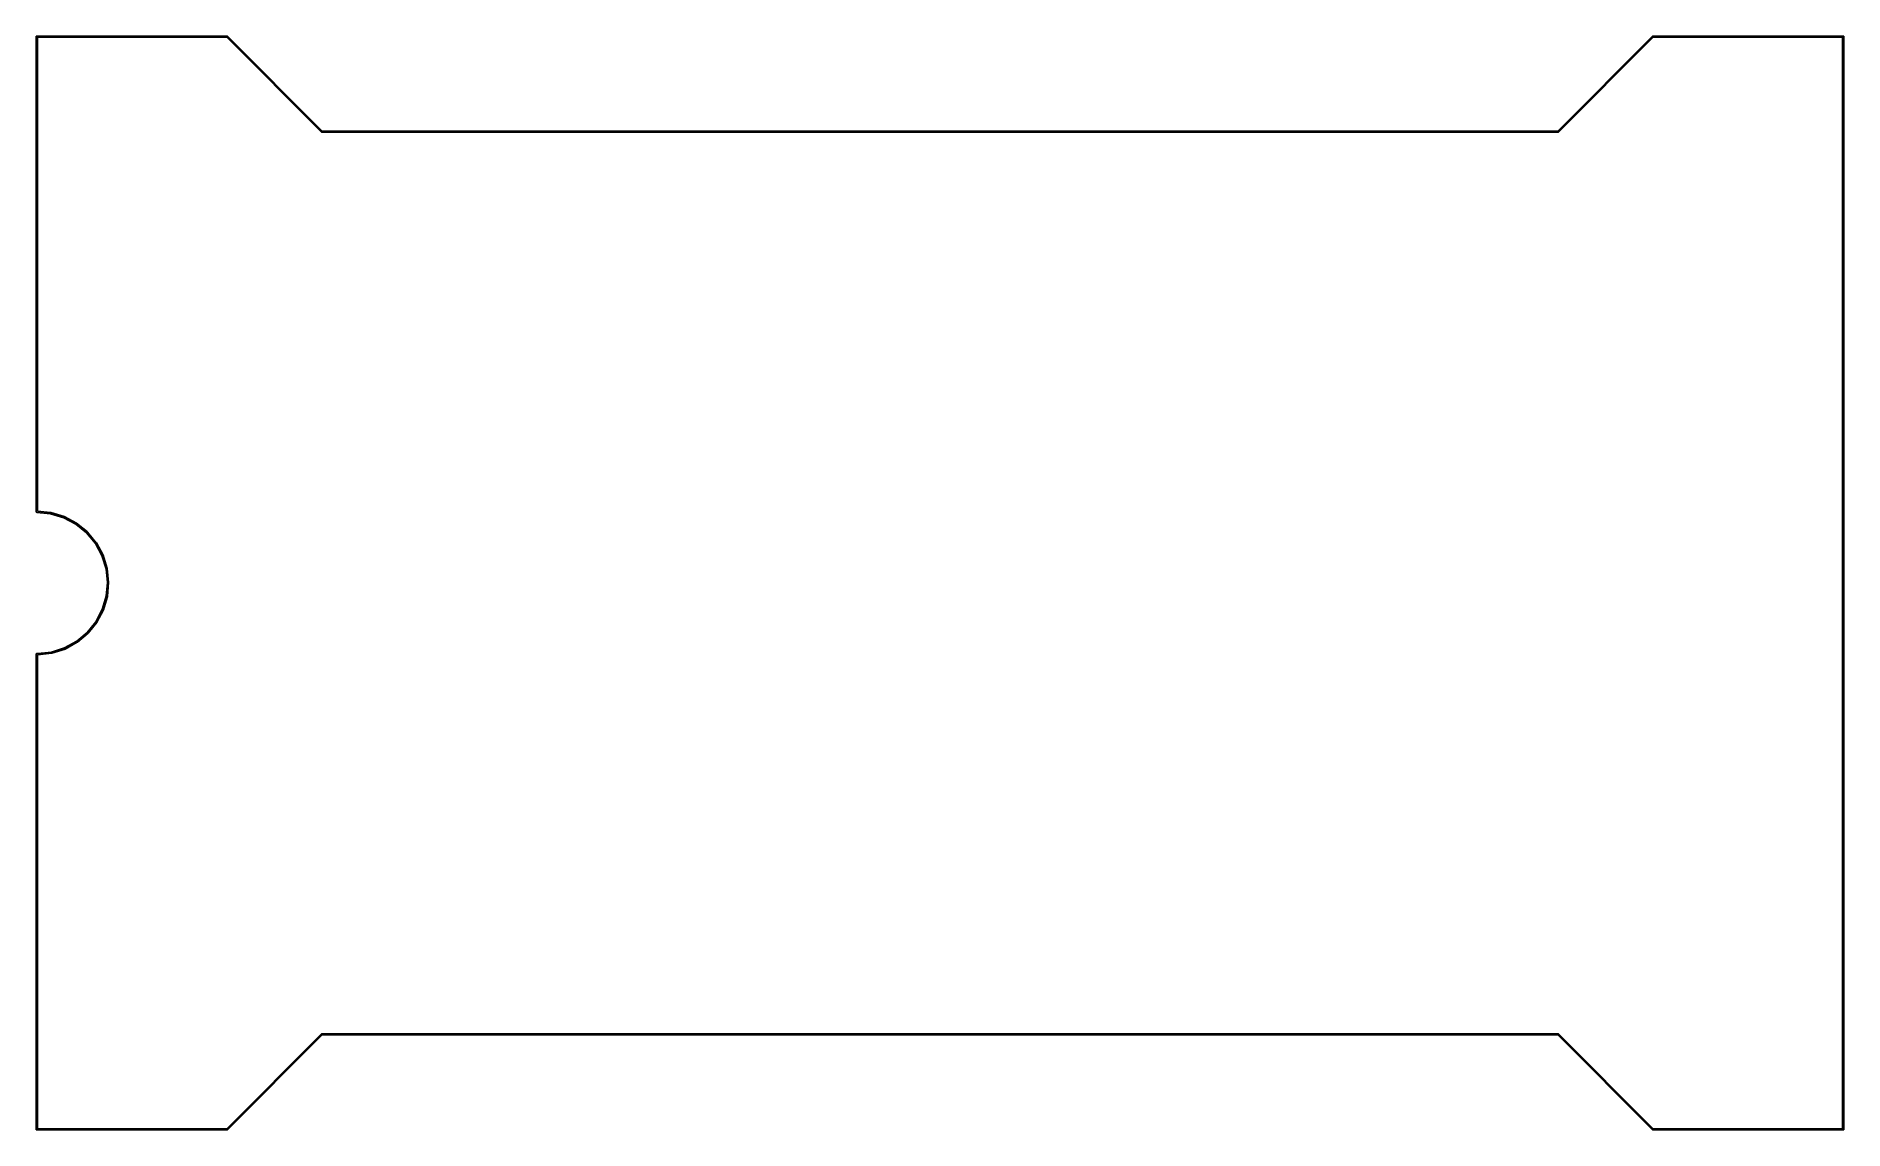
# Model space of a CAD drawing. Extents: x 113 to 189, y -124 to -78.
import ezdxf

# ---------------------------------------------------------------- set-up
doc = ezdxf.new("R2010")
doc.units = 0
doc.layers.add('BLACK', color=7, linetype='CONTINUOUS')

msp = doc.modelspace()

# ---------------------------------------------------------------- linework, layer by layer
at = {"layer": 'BLACK', "linetype": 'CONTINUOUS'}
for p, q in [((112.975, -77.9951), (112.977, -77.9904)), ((112.975, -78), (112.975, -77.9951)), ((112.975, -78.0012), (112.975, -78)), ((112.975, -98.0012), (112.975, -78.0012)), ((112.977, -77.9904), (112.979, -77.986)), ((112.979, -77.986), (112.982, -77.9822)), ((112.982, -77.9822), (112.986, -77.9791)), ((112.986, -77.9791), (112.99, -77.9768)), ((112.99, -77.9768), (112.995, -77.9754)), ((112.995, -77.9754), (112.999, -77.975)), ((112.999, -77.975), (113, -77.9749)), ((113, -77.9749), (113.001, -77.975)), ((113.001, -77.975), (120.999, -77.975)), ((120.99, -78.025), (113.025, -78.025)), ((113.025, -78.025), (113.025, -97.9773)), ((124.981, -82.0168), (120.99, -78.025)), ((120.999, -77.975), (121, -77.9749)), ((121, -77.9749), (121.001, -77.975)), ((121.001, -77.975), (121.001, -77.975)), ((121.001, -77.975), (121.005, -77.9754)), ((121.005, -77.9754), (121.01, -77.9768)), ((121.01, -77.9768), (121.014, -77.9791)), ((121.014, -77.9791), (121.018, -77.9822)), ((121.018, -77.9822), (121.019, -77.9832)), ((121.019, -77.9832), (125.01, -81.975)), ((176.99, -81.975), (180.981, -77.9832)), ((181.01, -78.025), (177.019, -82.0168)), ((180.981, -77.9832), (180.982, -77.9822)), ((180.982, -77.9822), (180.986, -77.9791)), ((180.986, -77.9791), (180.99, -77.9768)), ((180.99, -77.9768), (180.994, -77.9758)), ((180.994, -77.9758), (180.995, -77.9754)), ((180.995, -77.9754), (181, -77.9749)), ((181, -77.9749), (181.001, -77.975)), ((181.001, -77.975), (188.999, -77.975)), ((188.975, -78.025), (181.01, -78.025)), ((188.975, -123.975), (188.975, -78.025)), ((188.999, -77.975), (189, -77.9749)), ((189, -77.9749), (189.001, -77.975)), ((189.001, -77.975), (189.001, -77.975)), ((189.001, -77.975), (189.005, -77.9754)), ((189.005, -77.9754), (189.01, -77.9768)), ((189.01, -77.9768), (189.014, -77.9791)), ((189.014, -77.9791), (189.018, -77.9822)), ((189.018, -77.9822), (189.021, -77.986)), ((189.021, -77.986), (189.023, -77.9904)), ((189.023, -77.9904), (189.025, -77.9951)), ((189.025, -77.9951), (189.025, -78)), ((189.025, -78), (189.025, -78.0012)), ((189.025, -78.0012), (189.025, -123.999)), ((124.982, -82.0178), (124.981, -82.0168)), ((124.986, -82.0209), (124.982, -82.0178)), ((124.99, -82.0232), (124.986, -82.0209)), ((124.994, -82.0242), (124.99, -82.0232)), ((124.995, -82.0246), (124.994, -82.0242)), ((125, -82.0251), (124.995, -82.0246)), ((125.001, -82.025), (125, -82.0251)), ((176.999, -82.025), (125.001, -82.025)), ((125.01, -81.975), (176.99, -81.975)), ((177, -82.0251), (176.999, -82.025)), ((177.001, -82.025), (177, -82.0251)), ((177.005, -82.0246), (177.001, -82.025)), ((177.001, -82.025), (177.001, -82.025)), ((177.01, -82.0232), (177.005, -82.0246)), ((177.014, -82.0209), (177.01, -82.0232)), ((177.018, -82.0178), (177.014, -82.0209)), ((177.019, -82.0168), (177.018, -82.0178)), ((112.975, -98.0023), (112.975, -98.0012)), ((112.975, -98.0049), (112.975, -98.0023)), ((112.975, -98.0023), (112.975, -98.0023)), ((112.975, -98.0023), (112.975, -98.0023)), ((112.976, -98.007), (112.975, -98.0049)), ((112.976, -98.0071), (112.976, -98.007)), ((112.977, -98.0096), (112.976, -98.0071)), ((112.976, -98.0071), (112.976, -98.0071)), ((112.979, -98.014), (112.977, -98.0096)), ((112.982, -98.0178), (112.979, -98.014)), ((112.986, -98.0209), (112.982, -98.0178)), ((112.99, -98.0232), (112.986, -98.0209)), ((112.995, -98.0246), (112.99, -98.0232)), ((112.997, -98.0249), (112.995, -98.0246)), ((112.998, -98.0249), (112.997, -98.0249)), ((113.578, -98.0818), (112.998, -98.0249)), ((113.025, -97.9773), (113.585, -98.0323)), ((114.134, -98.2496), (113.578, -98.0818)), ((113.585, -98.0323), (113.585, -98.0323)), ((113.585, -98.0323), (113.588, -98.0328)), ((113.588, -98.0328), (113.59, -98.0332)), ((113.59, -98.0332), (114.15, -98.2024)), ((114.646, -98.5222), (114.134, -98.2496)), ((114.15, -98.2024), (114.151, -98.2025)), ((114.151, -98.2025), (114.153, -98.2034)), ((114.153, -98.2034), (114.155, -98.2043)), ((114.155, -98.2043), (114.672, -98.4792)), ((115.096, -98.8891), (114.646, -98.5222)), ((114.672, -98.4792), (114.672, -98.4793)), ((114.672, -98.4793), (114.674, -98.4806)), ((114.674, -98.4806), (114.676, -98.4819)), ((114.676, -98.4819), (115.13, -98.8519)), ((115.13, -98.8519), (115.13, -98.8519)), ((115.13, -98.8519), (115.13, -98.8519)), ((115.13, -98.8519), (115.13, -98.8521)), ((115.13, -98.8521), (115.132, -98.8537)), ((115.132, -98.8537), (115.133, -98.8554)), ((115.133, -98.8554), (115.506, -99.3065)), ((115.466, -99.3365), (115.096, -98.8891)), ((115.742, -99.8472), (115.466, -99.3365)), ((115.506, -99.3065), (115.507, -99.3068)), ((115.507, -99.3068), (115.508, -99.3086)), ((115.508, -99.3086), (115.509, -99.3105)), ((115.509, -99.3105), (115.788, -99.8256)), ((115.914, -100.402), (115.742, -99.8472)), ((115.788, -99.8256), (115.788, -99.8259)), ((115.788, -99.8259), (115.789, -99.828)), ((115.789, -99.828), (115.789, -99.8301)), ((115.789, -99.8301), (115.963, -100.389)), ((115.975, -100.979), (115.914, -100.402)), ((115.922, -101.557), (115.975, -100.979)), ((115.963, -100.389), (115.963, -100.39)), ((115.963, -100.39), (115.963, -100.392)), ((115.963, -100.392), (115.964, -100.394)), ((115.964, -100.394), (116.025, -100.976)), ((116.025, -100.981), (115.972, -101.564)), ((116.025, -100.976), (116.025, -100.977)), ((116.025, -100.977), (116.025, -100.979)), ((116.025, -100.979), (116.025, -100.981)), ((115.758, -102.114), (115.922, -101.557)), ((115.971, -101.569), (115.806, -102.131)), ((115.972, -101.565), (115.971, -101.567)), ((115.971, -101.567), (115.971, -101.569)), ((115.972, -101.564), (115.972, -101.565)), ((115.125, -103.081), (115.489, -102.629)), ((115.53, -102.658), (115.163, -103.115)), ((115.489, -102.629), (115.758, -102.114)), ((115.531, -102.657), (115.53, -102.658)), ((115.532, -102.655), (115.531, -102.657)), ((115.804, -102.135), (115.532, -102.654)), ((115.532, -102.654), (115.532, -102.654)), ((115.532, -102.654), (115.532, -102.654)), ((115.532, -102.654), (115.532, -102.655)), ((115.805, -102.133), (115.804, -102.135)), ((115.806, -102.131), (115.805, -102.131)), ((115.805, -102.131), (115.805, -102.133)), ((114.681, -103.455), (115.125, -103.081)), ((115.159, -103.118), (114.711, -103.494)), ((115.161, -103.117), (115.159, -103.118)), ((115.163, -103.115), (115.161, -103.117)), ((115.163, -103.115), (115.163, -103.115)), ((115.163, -103.115), (115.163, -103.115)), ((115.163, -103.115), (115.163, -103.115)), ((112.975, -103.995), (112.977, -103.99)), ((112.975, -103.999), (112.975, -103.995)), ((112.975, -123.999), (112.975, -103.999)), ((112.977, -103.99), (112.979, -103.986)), ((112.979, -103.986), (112.982, -103.982)), ((112.982, -103.982), (112.986, -103.979)), ((112.986, -103.979), (112.99, -103.977)), ((112.99, -103.977), (112.995, -103.975)), ((112.995, -103.975), (113, -103.975)), ((113, -103.975), (113.001, -103.975)), ((113.001, -103.975), (113.04, -103.975)), ((113.042, -104.025), (113.025, -104.025)), ((113.025, -104.025), (113.025, -123.975)), ((113.04, -103.975), (113.619, -103.91)), ((113.043, -104.025), (113.042, -104.025)), ((113.044, -104.025), (113.043, -104.025)), ((113.045, -104.025), (113.044, -104.025)), ((113.627, -103.959), (113.045, -104.025)), ((113.619, -103.91), (114.172, -103.734)), ((113.629, -103.959), (113.627, -103.959)), ((113.631, -103.958), (113.629, -103.959)), ((114.189, -103.781), (113.631, -103.958)), ((113.631, -103.958), (113.631, -103.958)), ((113.631, -103.958), (113.631, -103.958)), ((114.172, -103.734), (114.681, -103.455)), ((114.191, -103.78), (114.189, -103.781)), ((114.194, -103.779), (114.191, -103.78)), ((114.707, -103.497), (114.194, -103.779)), ((114.194, -103.779), (114.194, -103.779)), ((114.709, -103.496), (114.707, -103.497)), ((114.711, -103.495), (114.709, -103.496)), ((114.711, -103.494), (114.711, -103.495)), ((120.99, -123.975), (124.981, -119.983)), ((125.01, -120.025), (121.019, -124.017)), ((124.981, -119.983), (124.982, -119.982)), ((124.982, -119.982), (124.986, -119.979)), ((124.986, -119.979), (124.99, -119.977)), ((124.99, -119.977), (124.994, -119.976)), ((124.994, -119.976), (124.995, -119.975)), ((124.995, -119.975), (125, -119.975)), ((125, -119.975), (125.001, -119.975)), ((125.001, -119.975), (176.999, -119.975)), ((176.99, -120.025), (125.01, -120.025)), ((180.981, -124.017), (176.99, -120.025)), ((176.999, -119.975), (177, -119.975)), ((177, -119.975), (177.001, -119.975)), ((177.001, -119.975), (177.001, -119.975)), ((177.001, -119.975), (177.005, -119.975)), ((177.005, -119.975), (177.01, -119.977)), ((177.01, -119.977), (177.014, -119.979)), ((177.014, -119.979), (177.018, -119.982)), ((177.018, -119.982), (177.019, -119.983)), ((177.019, -119.983), (181.01, -123.975)), ((112.975, -124), (112.975, -123.999)), ((112.975, -124.005), (112.975, -124)), ((112.977, -124.01), (112.975, -124.005)), ((112.979, -124.014), (112.977, -124.01)), ((112.982, -124.018), (112.979, -124.014)), ((112.986, -124.021), (112.982, -124.018)), ((112.99, -124.023), (112.986, -124.021)), ((112.995, -124.025), (112.99, -124.023)), ((112.999, -124.025), (112.995, -124.025)), ((113, -124.025), (112.999, -124.025)), ((112.999, -124.025), (112.999, -124.025)), ((113.001, -124.025), (113, -124.025)), ((120.999, -124.025), (113.001, -124.025)), ((113.025, -123.975), (120.99, -123.975)), ((121, -124.025), (120.999, -124.025)), ((121.001, -124.025), (121, -124.025)), ((121.005, -124.025), (121.001, -124.025)), ((121.001, -124.025), (121.001, -124.025)), ((121.01, -124.023), (121.005, -124.025)), ((121.014, -124.021), (121.01, -124.023)), ((121.018, -124.018), (121.014, -124.021)), ((121.019, -124.017), (121.018, -124.018)), ((180.982, -124.018), (180.981, -124.017)), ((180.986, -124.021), (180.982, -124.018)), ((180.99, -124.023), (180.986, -124.021)), ((180.994, -124.024), (180.99, -124.023)), ((180.995, -124.025), (180.994, -124.024)), ((181, -124.025), (180.995, -124.025)), ((181.001, -124.025), (181, -124.025)), ((188.999, -124.025), (181.001, -124.025)), ((181.01, -123.975), (188.975, -123.975)), ((189, -124.025), (188.999, -124.025)), ((189.005, -124.025), (189, -124.025)), ((189.01, -124.023), (189.005, -124.025)), ((189.014, -124.021), (189.01, -124.023)), ((189.018, -124.018), (189.014, -124.021)), ((189.021, -124.014), (189.018, -124.018)), ((189.023, -124.01), (189.021, -124.014)), ((189.025, -124.005), (189.023, -124.01)), ((189.025, -123.999), (189.025, -124)), ((189.025, -124), (189.025, -124.001)), ((189.025, -124.001), (189.025, -124.005))]:
    msp.add_line(p, q, dxfattribs=at)

doc.saveas('drawing.dxf')
